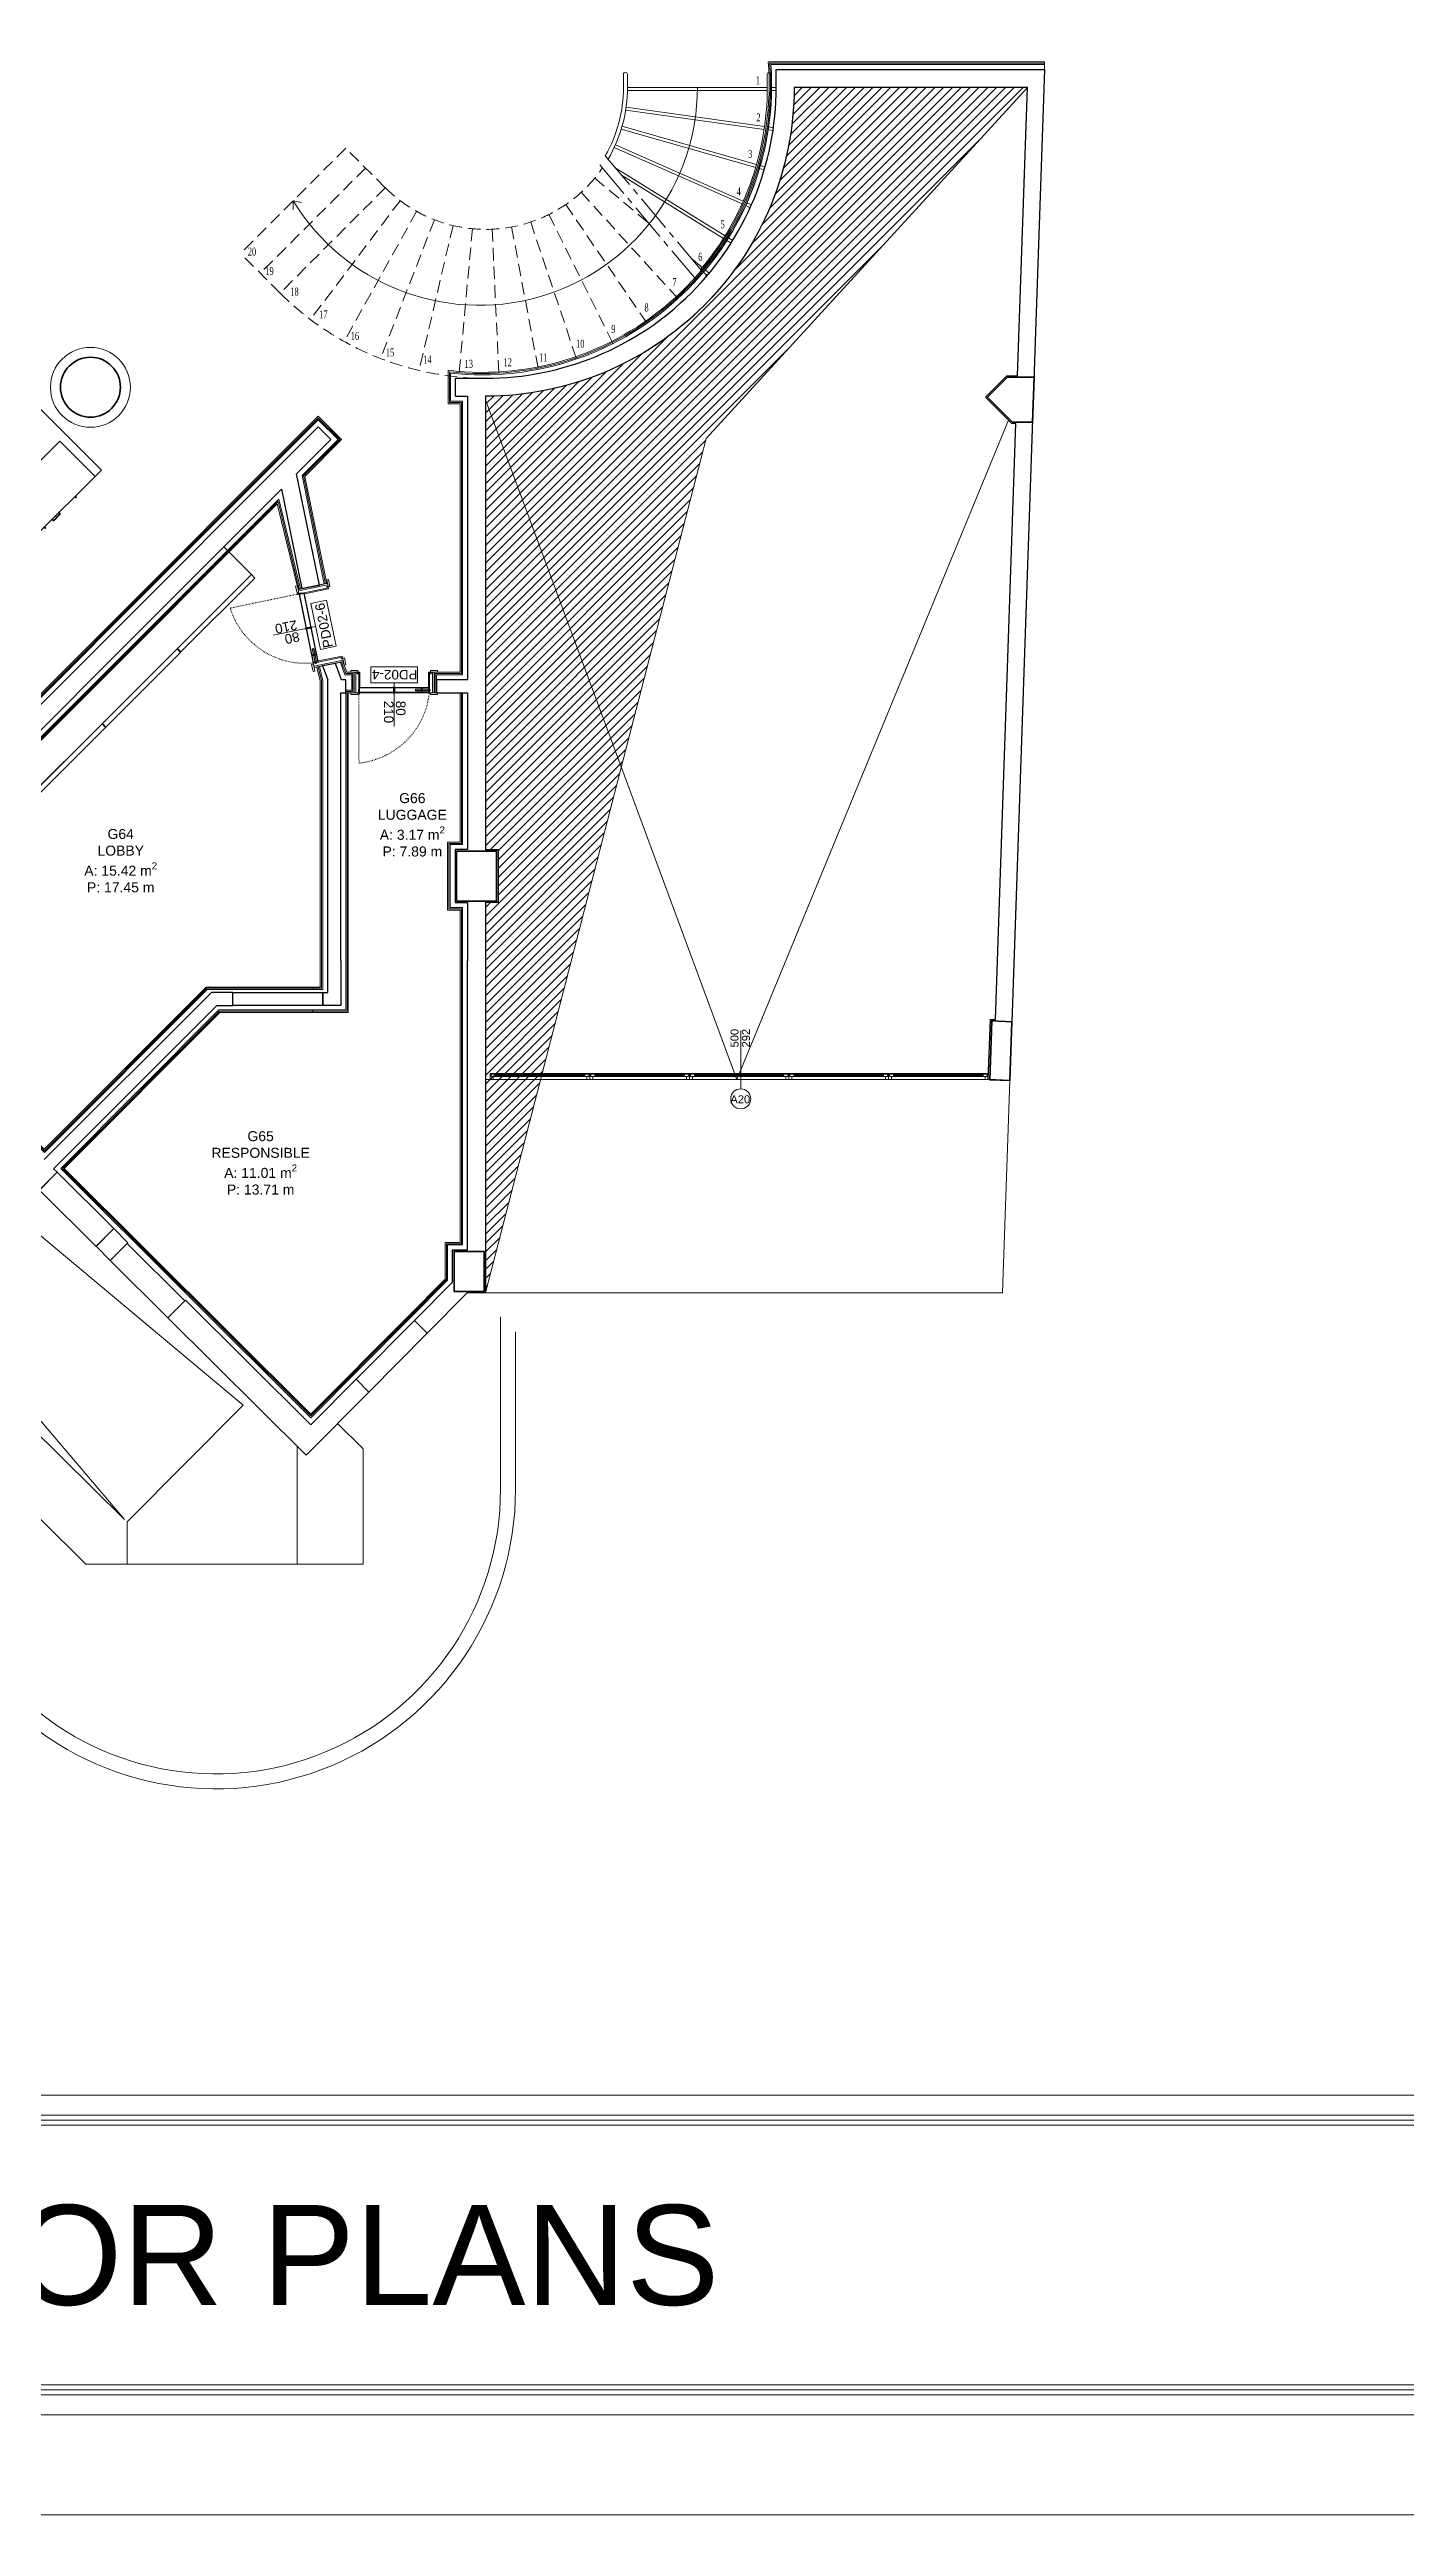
# Model space of a CAD drawing. Header units: centimetres. Extents: x 118932 to 154602, y -32682 to -23521.
# Drawn here: x 137216 to 138574, y -32521 to -30054 of the extents above; entities that cross this region are included whole.
import ezdxf
from ezdxf.enums import TextEntityAlignment as Align

# ---------------------------------------------------------------- set-up
doc = ezdxf.new("R2010")
doc.units = ezdxf.units.CM
doc.header["$LTSCALE"] = 50
doc.header["$MEASUREMENT"] = 0
for name, pattern in [('ACAD_ISO03W100', [30, 12, -18]), ('CENTER2', [1.125, 0.75, -0.125, 0.125, -0.125]), ('IMPORT-HIDDEN _11_', [3.75, 2.5, -1.25])]:
    doc.linetypes.add(name, pattern=pattern)
for name, color, linetype, lineweight, true_color in [('GEN_00_BL_Pafta', 7, 'Continuous', 0, 0x0e0e10), ('GEN_00_BL_Yazı', 7, 'Continuous', 0, 0x4f5250), ('GEN_00_BL_Ölçü Dış', 7, 'Continuous', 5, 0x766a5e), ('GEN_01_TA_Kolon', 7, 'Continuous', 35, 0xd05d28), ('GEN_01_TA_Merdiven', 7, 'Continuous', 13, 0x816183), ('GEN_02_TF_Kapı', 7, 'Continuous', 9, 0x4a3526), ('GEN_02_TF_Mobilya', 7, 'Continuous', 5, 0x745e3d), ('GEN_02_TF_Pencere', 7, 'Continuous', 9, 0x6093ac), ('GEN_05_ML_Ahşap', 7, 'Continuous', 9, 0x745e3d), ('GEN_05_ML_Alçıpan_giydirme', 7, 'Continuous', 18, 0x7ebab5), ('GEN_05_ML_Cam', 7, 'Continuous', 9, 0x637d96), ('GEN_05_ML_Kompozit Panel', 7, 'Continuous', 9, 0x7f8274), ('GEN_06_GR_İnce', 7, 'Continuous', 13, 0xb0b0a9), ('KALACAK DUVARLAR', 7, 'Continuous', 30, 0x005387), ('ÖRÜLECEK DUVARLAR', 7, 'Continuous', 30, 0xfaca30)]:
    doc.layers.add(name, color=color, linetype=linetype, lineweight=lineweight, true_color=true_color)
doc.layers.add('GEN_00_BL_Pafta_Gizli', color=7, linetype='Continuous', lineweight=0, true_color=0x4f5250, plot=False)
doc.styles.add('ARIAL', font='arial.ttf')
doc.styles.add('arial_1_18', font='arial.ttf', dxfattribs={"height": 0.2})
doc.styles.add('style3', font='arial.ttf', dxfattribs={"height": 12})
doc.styles.add('Times', font='times.ttf', dxfattribs={"width": 0.7})
doc.styles.add('TLEROY', font='arial.ttf', dxfattribs={"height": 10})

# ---------------------------------------------------------------- blocks, each defined once
blk = doc.blocks.new('*U818')
at = {"layer": 'GEN_00_BL_Pafta', "transparency": 33554687}
for points in [[(100, 8900), (100, 100), (11790, 100), (11790, 8900)], [(120, 8880), (120, 420), (11770, 420), (11770, 8880)], [(11460, 120), (930, 120), (930, 400), (11460, 400)], [(11455, 125), (935, 125), (935, 395), (11455, 395)], [(11450, 130), (940, 130), (940, 390), (11450, 390)]]:
    blk.add_lwpolyline(points, close=True, dxfattribs=at)
at = {"layer": 'GEN_00_BL_Pafta_Gizli'}
blk.add_lwpolyline([(0, 9000), (0, 0), (11890, 0), (11890, 9000)], close=True, dxfattribs=at)
at = {"layer": 'GEN_00_BL_Pafta', "transparency": 33554687, "style": 'TLEROY'}
for tag, p in [('SCALE', (11755, 324.6)), ('PAPERSIZE', (11755, 294.6))]:
    blk.add_attdef(tag, text='', height=20, dxfattribs=at).set_placement(p, align=Align.BOTTOM_RIGHT)
at = {"layer": 'GEN_00_BL_Pafta', "transparency": 33554687}
for tag, height, style, p in [('PAFTAADI', 100, 'style3', (5815, 260)), ('PNO', 90, 'TLEROY', (11620, 205))]:
    blk.add_attdef(tag, text='', height=height, dxfattribs=dict(at, style=style)).set_placement(p, align=Align.MIDDLE_CENTER)
at = {"layer": 'GEN_00_BL_Pafta', "transparency": 33554687, "style": 'style3'}
blk.add_attdef('PAFTAKOD', text='', height=100, dxfattribs=at).set_placement((10750, 210), align=Align.CENTER)
blk = doc.blocks.new('A$C2D1B6976')
at = {"color": 1}
blk.add_lwpolyline([(31927.2, 8264.3), (31927.2, 8264.3)], dxfattribs=at)
at = {"layer": 'GEN_01_TA_Merdiven'}
for p, q in [((32257.9, 8377.8), (32257.9, 8391)), ((32261.9, 8377.8), (32261.9, 8391)), ((32401.9, 8377.8), (32401.9, 8391)), ((32405.9, 8391), (32405.9, 8378)), ((32261.9, 8377.8), (32401.9, 8377.8)), ((32261.9, 8374.8), (32401.9, 8374.8)), ((32405.9, 8377.8), (32410.9, 8377.8)), ((32405.9, 8374.8), (32410.9, 8374.8)), ((32260.1, 8355.2), (32398.8, 8335.9)), ((32260.5, 8358.2), (32399.2, 8338.9)), ((32248.5, 8317.7), (32376.6, 8261.2)), ((32249.8, 8320.5), (32377.8, 8263.9)), ((32255.6, 8336.1), (32390.3, 8297.8)), ((32256.4, 8339), (32391.1, 8300.7)), ((32402.7, 8335.3), (32407.7, 8334.7)), ((32403.1, 8338.3), (32408.1, 8337.6)), ((32249.7, 8297.4), (32359.6, 8229.4)), ((32394.1, 8296.7), (32398.9, 8295.3)), ((32395, 8299.6), (32399.8, 8298.2)), ((32255.9, 8290.1), (32358, 8226.8)), ((32380.3, 8259.6), (32384.9, 8257.5)), ((32381.5, 8262.3), (32386.1, 8260.3)), ((32361.4, 8224.7), (32365.7, 8222.1)), ((32363, 8227.3), (32367.3, 8224.6)), ((32325.7, 8206.9), (32336.8, 8197.7)), ((32339.9, 8195.1), (32343.7, 8191.9)), ((32338, 8192.8), (32341.8, 8189.6)), ((31877.1, 7058.8), (31129.7, 7683.6)), ((31129.7, 7683.6), (31758.2, 6944.5)), ((31760.9, 6941.9), (31877.1, 7058.8))]:
    blk.add_line(p, q, dxfattribs=at)
at = {"layer": 'GEN_01_TA_Merdiven', "linetype": 'IMPORT-HIDDEN _11_', "ltscale": 0.1}
for p, q in [((31979.8, 8317), (31874.5, 8211.7)), ((32019.4, 8277.4), (31979.8, 8317)), ((31999.6, 8297.2), (31894.3, 8191.9)), ((32019.4, 8277.4), (31914.1, 8172.1)), ((32215.5, 8272.9), (32315.9, 8162.8)), ((32229.1, 8287.1), (32282.6, 8242.6)), ((32034.3, 8264.5), (31944.5, 8145.6)), ((32050.8, 8253.8), (31978.2, 8123.6)), ((32068.6, 8245.4), (32014.7, 8106.5)), ((32165, 8243.2), (32212.3, 8101.9)), ((32183.2, 8250.7), (32249.6, 8117.3)), ((32200.1, 8260.7), (32284.3, 8137.7)), ((32087.3, 8239.6), (32053.2, 8094.5)), ((32106.7, 8236.4), (32093, 8088.1)), ((32126.4, 8236), (32133.3, 8087.1)), ((32145.9, 8238.2), (32173.3, 8091.8)), ((31914.1, 8172.1), (31874.5, 8211.7))]:
    blk.add_line(p, q, dxfattribs=at)
at = {"layer": 'GEN_01_TA_Merdiven', "linetype": 'CENTER2'}
for p, q in [((32234.1, 8300.5), (32334.3, 8181.1)), ((32239.7, 8309.4), (32341, 8188.7))]:
    blk.add_line(p, q, dxfattribs=at)
at = {"layer": 'GEN_01_TA_Merdiven', "linetype": 'IMPORT-HIDDEN _11_', "ltscale": 0.1}
for points in [[(31927.2, 8264.3), (31927.3, 8255.8)], [(31927.2, 8264.3), (31935.5, 8262.6)]]:
    blk.add_lwpolyline(points, dxfattribs=at)
at = {"layer": 'GEN_01_TA_Merdiven'}
for centre, radius, start, end in [((32259.9, 8391), 2, 0, 180), ((32403.9, 8391), 2, 0, 180), ((32113.5, 8378.2), 218.4, 211.4213, 359.9441), ((32119.9, 8377.8), 138, 330.267, 0.0514), ((32119.9, 8377.8), 142, 329.6724, 0.0499), ((32119.9, 8377.8), 282, 319.7632, 0.0251), ((32119.9, 8377.8), 286, 319.6254, 0.0248)]:
    blk.add_arc(centre, radius, start, end, dxfattribs=at)
at = {"layer": 'GEN_01_TA_Merdiven', "linetype": 'IMPORT-HIDDEN _11_', "ltscale": 0.1}
for radius, end in [(142, 325.4395), (291, 266.4537)]:
    blk.add_arc((32119.9, 8377.8), radius, 225, end, dxfattribs=at)
at = {"layer": 'GEN_06_GR_İnce'}
for p, q in [((31758.2, 6944.5), (31496.2, 7203.3)), ((31719.5, 6899.8), (31454.5, 7161.6)), ((32134.9, 7147.3), (32134.9, 6974.7)), ((32149.9, 7132.3), (32149.9, 6974.7)), ((31997.1, 7015.2), (31971.6, 7040.5)), ((31931.1, 7017.8), (31931.1, 6899.8)), ((31997.1, 6899.8), (31997.1, 7015.2)), ((31760.9, 6941.9), (31760.9, 6899.8)), ((31719.3, 6899.8), (31760.9, 6899.8)), ((31760.9, 6899.8), (31931.1, 6899.8)), ((31931.1, 6899.8), (31997.1, 6899.8))]:
    blk.add_line(p, q, dxfattribs=at)
for radius in [300, 285]:
    blk.add_arc((31849.8, 6974.7), radius, 225.3434, 0, dxfattribs=at)
at = {"layer": 'GEN_01_TA_Merdiven', "style": 'Times', "width": 0.7}
for s, p in [('1', (32390.3, 8381)), ('2', (32390.9, 8343.9)), ('3', (32382.7, 8307.3)), ('4', (32371.1, 8269.8)), ('5', (32355, 8236.9)), ('20', (31881.7, 8209.5)), ('19', (31899.2, 8190)), ('6', (32332.7, 8204.3)), ('18', (31924.3, 8169.5)), ('7', (32306.9, 8179.1)), ('17', (31953.1, 8146.6)), ('8', (32278.9, 8153.6)), ('16', (31984.8, 8125.1)), ('10', (32210.4, 8117.3)), ('9', (32245.7, 8132.2)), ('15', (32020, 8108.7)), ('14', (32057.3, 8101.6)), ('13', (32098.8, 8097.2)), ('12', (32137.7, 8098.8)), ('11', (32173.3, 8103.7))]:
    blk.add_text(s, height=8, dxfattribs=at).set_placement(p)
blk = doc.blocks.new('LEVEL 0_A BLOK_KOLON')
at = {"layer": 'GEN_01_TA_Kolon'}
for points in [[(63057.8, 7109.7), (63031.3, 7109.7), (63011.3, 7089.7), (63036.2, 7064.8), (63056.2, 7064.8), (63057.8, 7109.7)], [(62479.6, 6585.4), (62519.6, 6585.4), (62519.6, 6635.4), (62479.6, 6635.4)], [(63035.5, 6464.6), (63015.5, 6465.3), (63013.5, 6406.5), (63033.5, 6405.8)], [(62477.1, 6194.6), (62499.6, 6194.6), (62507.1, 6194.6), (62507.1, 6234.6), (62477.1, 6234.6)]]:
    blk.add_lwpolyline(points, close=True, dxfattribs=at)
blk.add_circle((62113, 7099.7), 30, dxfattribs=at)
blk = doc.blocks.new('KALACAK DUVARLAR LEVEL 0 A BLOK')
at = {"layer": 'KALACAK DUVARLAR'}
blk.add_line((63057.8, 7111.2), (63056.2, 7063.3), dxfattribs=at)
for points in [[(62478.6, 7090.7), (62478.6, 7108.7), (62508.6, 7108.7, 0.414338), (62799.6, 7399.8), (62799.6, 7417.8), (63068.4, 7417.8), (63033.5, 6405.8), (63012, 6406.6), (63014.1, 6466.8), (63019.1, 6466.7), (63039.7, 7063.3), (63035.6, 7063.3), (63009.2, 7089.7), (63030.7, 7111.2), (63041.3, 7111.2)], [(63041.3, 7111.2), (63051.3, 7399.8), (62817.6, 7399.8, -0.414331), (62508.6, 7090.7), (62508.6, 6636.9), (62521.1, 6636.9), (62521.1, 6583.9), (62508.6, 6583.9), (62508.6, 6193.1), (62490.3, 6193.1), (62450.2, 6152.8), (62437.5, 6165.5), (62475.6, 6203.9), (62475.6, 6236.1), (62490.6, 6236.1), (62490.6, 6525.9)]]:
    blk.add_lwpolyline(points, format="xyb", dxfattribs=at)
for points in [[(62478.6, 7090.7), (62490.6, 7090.7), (62490.6, 6806.9), (62459.5, 6806.9), (62459.5, 6793.9), (62490.6, 6793.9), (62490.6, 6636.9), (62478.1, 6636.9), (62478.1, 6583.9), (62490.6, 6583.9), (62490.6, 6525.4)], [(62062, 6296.2), (62079.6, 6313.9), (62076.1, 6317.4), (62239.5, 6480.9), (62255.6, 6480.9), (62255.6, 6493.9), (62234.1, 6493.9), (62066.8, 6326.6)], [(61892.7, 6586.2), (62304.2, 6997.7), (62324.6, 6898.1), (62342.2, 6901.7), (62319.4, 7012.9), (62353.8, 7047.3), (62341.1, 7060), (61880, 6598.9)], [(62363.6, 6525.9), (62363.6, 6525.9), (62363.6, 6793.9), (62368.6, 6793.9), (62368.6, 6806.9), (62364.3, 6806.9), (62358.2, 6823.3), (62345.5, 6820.7), (62350.6, 6806.9)], [(62363.6, 6525.9), (62363.6, 6525.9), (62363.6, 6480.9), (62345.6, 6480.9), (62345.6, 6493.9), (62350.6, 6493.9), (62350.6, 6806.9)]]:
    blk.add_lwpolyline(points, dxfattribs=at)
for points in [[(62118.7, 6239.8), (62132.9, 6225.7), (62150.5, 6243.4), (62136.3, 6257.5)], [(62333.7, 6061.2), (62208.2, 6186), (62190.6, 6168.3), (62328.9, 6030.8), (62391.7, 6093.9), (62379, 6106.6)]]:
    blk.add_lwpolyline(points, close=True, dxfattribs=at)
blk = doc.blocks.new('mobilya 4')
at = {"layer": 'GEN_02_TF_Mobilya'}
for p, q in [((-29, 98.3), (-91.9, 35.4)), ((34.7, 34.7), (-29, 98.3)), ((-63.6, 7.1), (-7.1, 63.6)), ((-7.1, 63.6), (28.3, 28.3)), ((-94.8, 38.2), (-112.4, 20.5)), ((-28.3, -28.3), (-94.8, 38.2)), ((-28.3, -28.3), (28.3, 28.3)), ((28.3, 28.3), (34.7, 34.7)), ((-109.6, 17.7), (-120.9, 6.4)), ((-120.9, 6.4), (-57.3, -57.3)), ((-112.4, 20.5), (-46, -46)), ((8, 8), (9, 7)), ((9.7, 7.7), (8.7, 8.7)), ((9.7, 7.7), (9, 7)), ((-22.8, -22.8), (-21.8, -23.8)), ((-21.1, -23.1), (-22.1, -22.1)), ((-21.1, -23.1), (-21.8, -23.8)), ((-14.9, -14.9), (-13.7, -16)), ((-13.5, -15.7), (-14.6, -14.6)), ((-7, -9.2), (-13.5, -15.7)), ((-13.2, -16), (-6.7, -9.5)), ((-11.7, -11.7), (-11.6, -11.8)), ((-10.9, -11.1), (-11.6, -11.8)), ((-11.6, -11.8), (-11.5, -11.7)), ((-10.9, -11.1), (-11, -11)), ((-11, -11.2), (-10.9, -11.1)), ((-8.1, -8.1), (-7, -9.2)), ((-6.7, -8.9), (-7.8, -7.8)), ((-57.3, -57.3), (-46, -46)), ((-46, -46), (-28.3, -28.3)), ((-42.3, -42.3), (-41.3, -43.3)), ((-40.6, -42.6), (-41.6, -41.6)), ((-40.6, -42.6), (-41.3, -43.3)), ((-40.5, -40.5), (-39.5, -41.5)), ((-38.8, -40.8), (-39.8, -39.8)), ((-38.8, -40.8), (-39.5, -41.5)), ((-28.3, -28.3), (-28.3, -28.3))]:
    blk.add_line(p, q, dxfattribs=at)
for centre, start, end in [((-13.5, -15.7), 225, 315), ((-7, -9.2), 315, 45)]:
    blk.add_arc(centre, 0.4, start, end, dxfattribs=at)
blk = doc.blocks.new('mobilya 5')
at = {"layer": 'GEN_02_TF_Mobilya'}
for p, q in [((147.8, 148.3), (175.7, 120.4)), ((175.7, 120.4), (-124.1, -179.5)), ((101.7, 46.3), (175.7, 120.4)), ((179.3, 116.8), (105.2, 42.8)), ((179.3, 116.8), (175.7, 120.4)), ((26.5, -28.8), (101.3, 45.9)), ((104.9, 42.4), (30.1, -32.4)), ((104.9, 42.4), (101.3, 45.9)), ((105.2, 42.8), (101.7, 46.3)), ((-48.6, -104), (26.2, -29.2)), ((29.7, -32.7), (-45.1, -107.5)), ((29.7, -32.7), (26.2, -29.2)), ((30.1, -32.4), (26.5, -28.8)), ((-124.1, -179.5), (-48.9, -104.3)), ((-45.4, -107.9), (-120.5, -183)), ((-124.1, -179.5), (-152, -151.5)), ((-120.5, -183), (-124.1, -179.5))]:
    blk.add_line(p, q, dxfattribs=at)
blk = doc.blocks.new('A blok level 0 tefriş')
for name, p in [('mobilya 4', (507, -1795.8)), ('mobilya 5', (516, -1986))]:
    blk.add_blockref(name, p)
blk = doc.blocks.new('level 0 main tower duvarlar')
at = {"layer": 'GEN_05_ML_Alçıpan_giydirme'}
for points in [[(322.7, -1927.6), (68.1, -1927.6, -0.474119), (-252.4, -2236.3), (-252.4, -2269.8), (-240.4, -2269.8), (-240.4, -2538.6), (-266.4, -2538.6), (-266.4, -2559.1)], [(-265.2, -2559.1), (-265.2, -2539.8), (-239.1, -2539.8), (-239.1, -2268.5), (-251.1, -2268.5), (-251.1, -2237.7, 0.47119), (69.5, -1928.9), (323.9, -1928.9)], [(-263.9, -2559.1), (-263.9, -2541.1), (-237.9, -2541.1), (-237.9, -2267.3), (-249.9, -2267.3), (-249.9, -2239.1, 0.468295), (70.8, -1930.1), (344.9, -1930.1)]]:
    blk.add_lwpolyline(points, format="xyb", dxfattribs=at)
for points in [[(322.7, -1927.6), (344.9, -1927.6), (344.9, -1935.1)], [(323.9, -1928.9), (344.9, -1928.9)], [(-376.4, -2450.3), (-398.6, -2341.6), (-362.6, -2305.7), (-382.4, -2285.9), (-829.7, -2733.1), (-988.9, -2572.1)], [(-375.2, -2450), (-397.2, -2342), (-360.9, -2305.7), (-382.4, -2284.1), (-829.7, -2731.3), (-988, -2571.2)], [(-373.9, -2449.8), (-395.9, -2342.5), (-359.1, -2305.7), (-382.4, -2282.3), (-829.6, -2729.5), (-987.1, -2570.3)], [(-400.1, -2455.1), (-422, -2365.1), (-823.7, -2766.7), (-776.1, -2814.4), (-819.3, -2857.6), (-656.6, -3019.3), (-493.5, -2856.1), (-387.9, -2856.1)], [(-401.4, -2455.4), (-422.7, -2367.5), (-821.9, -2766.7), (-774.3, -2814.4), (-817.5, -2857.6), (-656.6, -3017.5), (-494, -2854.9), (-387.9, -2854.9)], [(-387.9, -2853.6), (-494.5, -2853.6), (-656.7, -3015.8), (-815.7, -2857.6), (-772.5, -2814.4), (-820.2, -2766.7), (-423.4, -2370), (-402.6, -2455.6), (-373.9, -2449.8)], [(-354.9, -2559.1), (-346.4, -2559.1), (-346.4, -2538.6), (-353.9, -2538.6), (-357.8, -2528.1), (-383.7, -2533.4), (-380.4, -2547), (-380.4, -2853.6), (-387.9, -2853.6), (-387.9, -2856.1)], [(-387.9, -2856.1), (-377.9, -2856.1), (-377.9, -2546.7), (-381.2, -2532.9)], [(-387.9, -2854.9), (-379.1, -2854.9), (-379.1, -2546.8), (-382.4, -2533.2)], [(-354.9, -2556.6), (-348.9, -2556.6), (-348.9, -2541.1), (-355.7, -2541.1), (-360.3, -2528.6)], [(-354.9, -2557.8), (-347.7, -2557.8), (-347.7, -2539.8), (-354.8, -2539.8), (-359.1, -2528.4)], [(-354.9, -2564.1), (-354.9, -2559.1), (-354.9, -2876.6), (-481.9, -2876.6), (-640.2, -3035.4), (-389.8, -3284.7), (-291.7, -3186)], [(-353.6, -2559.1), (-353.6, -2877.9), (-387.9, -2877.9)], [(-352.4, -2559.1), (-352.4, -2879.1), (-387.9, -2879.1), (-387.9, -2876.6)], [(-240.4, -2834.6), (-240.4, -2776.6), (-252.9, -2776.6), (-252.9, -2708.5), (-240.4, -2708.5), (-240.4, -2559.1)], [(-239.1, -2833.3), (-239.1, -2775.3), (-251.6, -2775.3), (-251.6, -2709.8), (-239.1, -2709.8), (-239.1, -2559.1)], [(-237.9, -2832.1), (-237.9, -2774.1), (-250.4, -2774.1), (-250.4, -2711), (-237.9, -2711), (-237.9, -2559.1)], [(-293.4, -3184.3), (-255.4, -3146), (-255.4, -3109.3), (-240.4, -3109.3), (-240.4, -2834.6)], [(-292.5, -3185.2), (-254.1, -3146.5), (-254.1, -3110.6), (-239.1, -3110.6), (-239.1, -2833.3)], [(-237.9, -2832.1), (-237.9, -3111.8), (-252.9, -3111.8), (-252.9, -3147), (-291.6, -3186)], [(-387.9, -2877.9), (-481.4, -2877.9), (-638.5, -3035.4), (-389.8, -3282.9), (-292.5, -3185.1)], [(-387.9, -2879.1), (-480.9, -2879.1), (-636.7, -3035.4), (-389.8, -3281.2), (-293.4, -3184.3)]]:
    blk.add_lwpolyline(points, dxfattribs=at)
at = {"layer": 'GEN_05_ML_Kompozit Panel'}
blk.add_circle((-610.5, -2253.3), 40, dxfattribs=at)
at = {"layer": 'GEN_06_GR_İnce'}
blk.add_lwpolyline([(-354.9, -2559.1), (-359.9, -2559.1), (-359.9, -2872.1)], dxfattribs=at)
blk = doc.blocks.new('ROOM DOR')
at = {"layer": 'GEN_05_ML_Cam'}
for p, q in [((62521.1, 6595.4), (62521.1, 6601.4)), ((62521.1, 6601.4), (62522.1, 6601.4)), ((62524.1, 6595.4), (62521.1, 6595.4)), ((62619.9, 6601.4), (62522.1, 6601.4)), ((62522.1, 6601.4), (62522.1, 6600.9)), ((62522.1, 6598.5), (62522.1, 6600.9)), ((62527.6, 6600.9), (62522.1, 6600.9)), ((62527.6, 6598.5), (62522.1, 6598.5)), ((62524.1, 6598.5), (62524.1, 6595.4)), ((62617.9, 6595.4), (62524.1, 6595.4)), ((62526.1, 6599.4), (62526.1, 6600.9)), ((62527.6, 6600.2), (62526.1, 6600.2)), ((62615.9, 6599.7), (62526.1, 6599.7)), ((62527.6, 6599.4), (62526.1, 6599.4)), ((62614.4, 6600.9), (62527.6, 6600.9)), ((62527.6, 6600.2), (62527.6, 6600.9)), ((62614.4, 6600.2), (62527.6, 6600.2)), ((62614.4, 6599.4), (62527.6, 6599.4)), ((62527.6, 6598.5), (62527.6, 6599.4)), ((62614.4, 6598.5), (62527.6, 6598.5)), ((62614.4, 6600.9), (62614.4, 6600.2)), ((62619.9, 6600.9), (62614.4, 6600.9)), ((62615.9, 6600.2), (62614.4, 6600.2)), ((62614.4, 6599.4), (62614.4, 6598.5)), ((62615.9, 6599.4), (62614.4, 6599.4)), ((62619.9, 6598.5), (62614.4, 6598.5)), ((62615.9, 6600.9), (62615.9, 6599.4)), ((62617.9, 6598.5), (62617.9, 6595.4)), ((62617.9, 6595.4), (62620.9, 6595.4)), ((62620.9, 6601.4), (62619.9, 6601.4)), ((62619.9, 6601.4), (62619.9, 6600.9)), ((62619.9, 6600.9), (62619.9, 6598.5)), ((62619.9, 6600.9), (62619.9, 6600.9)), ((62620.9, 6595.4), (62620.9, 6601.4)), ((62620.9, 6595.4), (62620.9, 6601.4)), ((62620.9, 6601.4), (62621.9, 6601.4)), ((62623.9, 6595.4), (62620.9, 6595.4)), ((62621.9, 6601.4), (62719.7, 6601.4)), ((62621.9, 6601.4), (62621.9, 6600.9)), ((62621.9, 6600.9), (62621.9, 6598.5)), ((62621.9, 6600.9), (62621.9, 6600.9)), ((62621.9, 6600.9), (62627.4, 6600.9)), ((62621.9, 6598.5), (62627.4, 6598.5)), ((62623.9, 6598.5), (62623.9, 6595.4)), ((62623.9, 6595.4), (62717.7, 6595.4)), ((62625.9, 6600.9), (62625.9, 6599.4)), ((62625.9, 6600.2), (62627.4, 6600.2)), ((62625.9, 6599.7), (62715.7, 6599.7)), ((62625.9, 6599.4), (62627.4, 6599.4)), ((62627.4, 6600.9), (62714.2, 6600.9)), ((62627.4, 6600.9), (62627.4, 6600.2)), ((62627.4, 6600.2), (62714.2, 6600.2)), ((62627.4, 6599.4), (62714.2, 6599.4)), ((62627.4, 6599.4), (62627.4, 6598.5)), ((62627.4, 6598.5), (62714.2, 6598.5)), ((62714.2, 6600.2), (62714.2, 6600.9)), ((62714.2, 6600.9), (62719.7, 6600.9)), ((62714.2, 6600.2), (62715.7, 6600.2)), ((62714.2, 6598.5), (62714.2, 6599.4)), ((62714.2, 6599.4), (62715.7, 6599.4)), ((62714.2, 6598.5), (62719.7, 6598.5)), ((62715.7, 6599.4), (62715.7, 6600.9)), ((62717.7, 6598.5), (62717.7, 6595.4)), ((62717.7, 6595.4), (62720.7, 6595.4)), ((62719.7, 6601.4), (62719.7, 6600.9)), ((62720.7, 6601.4), (62719.7, 6601.4)), ((62719.7, 6598.5), (62719.7, 6600.9)), ((62720.7, 6595.4), (62720.7, 6601.4)), ((62720.7, 6595.4), (62720.7, 6601.4)), ((62720.7, 6601.4), (62721.7, 6601.4)), ((62723.7, 6595.4), (62720.7, 6595.4)), ((62721.7, 6601.4), (62819.4, 6601.4)), ((62721.7, 6601.4), (62721.7, 6600.9)), ((62721.7, 6600.9), (62721.7, 6598.5)), ((62721.7, 6600.9), (62721.7, 6600.9)), ((62721.7, 6600.9), (62727.2, 6600.9)), ((62721.7, 6598.5), (62727.2, 6598.5)), ((62723.7, 6598.5), (62723.7, 6595.4)), ((62723.7, 6595.4), (62817.4, 6595.4)), ((62725.7, 6600.9), (62725.7, 6599.4)), ((62725.7, 6600.2), (62727.2, 6600.2)), ((62725.7, 6599.7), (62815.4, 6599.7)), ((62725.7, 6599.4), (62727.2, 6599.4)), ((62727.2, 6600.9), (62813.9, 6600.9)), ((62727.2, 6600.9), (62727.2, 6600.2)), ((62727.2, 6600.2), (62813.9, 6600.2)), ((62727.2, 6599.4), (62813.9, 6599.4)), ((62727.2, 6599.4), (62727.2, 6598.5)), ((62727.2, 6598.5), (62813.9, 6598.5)), ((62813.9, 6600.2), (62813.9, 6600.9)), ((62813.9, 6600.9), (62819.4, 6600.9)), ((62813.9, 6600.2), (62815.4, 6600.2)), ((62813.9, 6598.5), (62813.9, 6599.4)), ((62813.9, 6599.4), (62815.4, 6599.4)), ((62813.9, 6598.5), (62819.4, 6598.5)), ((62815.4, 6599.4), (62815.4, 6600.9)), ((62817.4, 6598.5), (62817.4, 6595.4)), ((62817.4, 6595.4), (62820.4, 6595.4)), ((62819.4, 6601.4), (62819.4, 6600.9)), ((62820.4, 6601.4), (62819.4, 6601.4)), ((62819.4, 6598.5), (62819.4, 6600.9)), ((62820.4, 6595.4), (62820.4, 6601.4)), ((62820.4, 6595.4), (62820.4, 6601.4)), ((62820.4, 6601.4), (62821.4, 6601.4)), ((62823.4, 6595.4), (62820.4, 6595.4)), ((62821.4, 6601.4), (62919.2, 6601.4)), ((62821.4, 6601.4), (62821.4, 6600.9)), ((62821.4, 6600.9), (62821.4, 6598.5)), ((62821.4, 6600.9), (62821.4, 6600.9)), ((62821.4, 6600.9), (62826.9, 6600.9)), ((62821.4, 6598.5), (62826.9, 6598.5)), ((62823.4, 6598.5), (62823.4, 6595.4)), ((62823.4, 6595.4), (62917.2, 6595.4)), ((62825.4, 6600.9), (62825.4, 6599.4)), ((62825.4, 6600.2), (62826.9, 6600.2)), ((62825.4, 6599.7), (62915.2, 6599.7)), ((62825.4, 6599.4), (62826.9, 6599.4)), ((62826.9, 6600.9), (62913.7, 6600.9)), ((62826.9, 6600.9), (62826.9, 6600.2)), ((62826.9, 6600.2), (62913.7, 6600.2)), ((62826.9, 6599.4), (62913.7, 6599.4)), ((62826.9, 6599.4), (62826.9, 6598.5)), ((62826.9, 6598.5), (62913.7, 6598.5)), ((62913.7, 6600.2), (62913.7, 6600.9)), ((62913.7, 6600.9), (62919.2, 6600.9)), ((62913.7, 6600.2), (62915.2, 6600.2)), ((62913.7, 6598.5), (62913.7, 6599.4)), ((62913.7, 6599.4), (62915.2, 6599.4)), ((62913.7, 6598.5), (62919.2, 6598.5)), ((62915.2, 6599.4), (62915.2, 6600.9)), ((62917.2, 6598.5), (62917.2, 6595.4)), ((62917.2, 6595.4), (62920.2, 6595.4)), ((62919.2, 6601.4), (62919.2, 6600.9)), ((62920.2, 6601.4), (62919.2, 6601.4)), ((62919.2, 6598.5), (62919.2, 6600.9)), ((62920.2, 6595.4), (62920.2, 6601.4)), ((62920.2, 6595.4), (62920.2, 6601.4)), ((62920.2, 6601.4), (62921.2, 6601.4)), ((62923.2, 6595.4), (62920.2, 6595.4)), ((63019, 6601.4), (62921.2, 6601.4)), ((62921.2, 6601.4), (62921.2, 6600.9)), ((62921.2, 6598.5), (62921.2, 6600.9)), ((62926.7, 6600.9), (62921.2, 6600.9)), ((62926.7, 6598.5), (62921.2, 6598.5)), ((62923.2, 6598.5), (62923.2, 6595.4)), ((63017, 6595.4), (62923.2, 6595.4)), ((62925.2, 6599.4), (62925.2, 6600.9)), ((62926.7, 6600.2), (62925.2, 6600.2)), ((63015, 6599.7), (62925.2, 6599.7)), ((62926.7, 6599.4), (62925.2, 6599.4)), ((63013.5, 6600.9), (62926.7, 6600.9)), ((62926.7, 6600.2), (62926.7, 6600.9)), ((63013.5, 6600.2), (62926.7, 6600.2)), ((63013.5, 6599.4), (62926.7, 6599.4)), ((62926.7, 6598.5), (62926.7, 6599.4)), ((63013.5, 6598.5), (62926.7, 6598.5)), ((63013.5, 6600.9), (63013.5, 6600.2)), ((63019, 6600.9), (63013.5, 6600.9)), ((63015, 6600.2), (63013.5, 6600.2)), ((63013.5, 6599.4), (63013.5, 6598.5)), ((63015, 6599.4), (63013.5, 6599.4)), ((63019, 6598.5), (63013.5, 6598.5)), ((63015, 6600.9), (63015, 6599.4)), ((63017, 6598.5), (63017, 6595.4)), ((63017, 6595.4), (63020, 6595.4)), ((63020, 6601.4), (63019, 6601.4)), ((63019, 6601.4), (63019, 6600.9)), ((63019, 6600.9), (63019, 6598.5)), ((63019, 6600.9), (63019, 6600.9)), ((63020, 6595.4), (63020, 6601.4)), ((63020, 6595.4), (63020, 6601.4))]:
    blk.add_line(p, q, dxfattribs=at)
blk = doc.blocks.new('a20')
at = {"layer": 'GEN_02_TF_Pencere', "elevation": 0}
blk.add_lwpolyline([(50207.7, -15209.1), (50207.7, -15150.8)], dxfattribs=at)
at = {"layer": 'GEN_02_TF_Pencere'}
blk.add_circle((50207.7, -15219.1, 0), 10, dxfattribs=at)
at = {"layer": 'GEN_02_TF_Pencere', "lineweight": 30}
blk.add_blockref('ROOM DOR', (-12564.4, -21795.3, 0), dxfattribs=at)
at = {"layer": 'GEN_02_TF_Pencere', "transparency": 33554687, "char_height": 8, "attachment_point": 1, "rotation": 90, "style": 'ARIAL'}
for s, insert in [('\\A1;500', (50197.5, -15167.7, 0)), ('\\A1;292', (50209, -15167.7, 0))]:
    blk.add_mtext_dynamic_manual_height_columns(s, width=2361.793, gutter_width=1250, heights=[258.5], dxfattribs=dict(at, insert=insert))
at = {"layer": 'GEN_02_TF_Pencere', "transparency": 33554687, "insert": (50217.2, -15223.7, 0), "char_height": 8, "attachment_point": 9, "style": 'ARIAL'}
blk.add_mtext_dynamic_manual_height_columns('\\A1;A20', width=2361.793, gutter_width=1250, heights=[258.5], dxfattribs=at)
blk = doc.blocks.new('DOGRAMA LEVEL 0 A BLOK')
blk.add_blockref('a20', (-46914.5, 12200.9, 0))
blk = doc.blocks.new('ÖRÜLECEK DUVAR LEVEL 0 A BLOK')
at = {"layer": 'ÖRÜLECEK DUVARLAR'}
for points in [[(1230.2, -1078.1), (1320.2, -1078.1), (1320.2, -1091.1), (1230.2, -1091.1)], [(1036.6, -1275.8), (1093.3, -1332.2), (1111, -1314.4), (1054.2, -1258)], [(1107.5, -1346.3), (1165.2, -1403.6), (1182.1, -1386.6), (1124.4, -1329.3)], [(1412.1, -1406.4), (1353.6, -1465.3), (1366.3, -1478), (1424.9, -1419.1)]]:
    blk.add_lwpolyline(points, close=True, dxfattribs=at)
blk = doc.blocks.new('PD02-6')
at = {"layer": 'GEN_02_TF_Kapı'}
for p, q in [((-75.5, 0), (-80, 0)), ((-75.5, 0), (-75.5, -30)), ((-68.1, 0), (-68.1, -5.2, 0)), ((-67.1, 0), (-67.1, -5.2, 0)), ((-40.7, 0), (-40.7, -5.2, 0)), ((-39.3, 0), (-39.3, -5.2, 0)), ((-5.1, 0.1), (-5.1, -3)), ((-4.8, 0), (-4.8, -3)), ((-4.5, 0), (-4.5, -3)), ((-4.2, 0.1), (-4.2, -3)), ((-76.2, -2.7), (-75.2, -2.1)), ((-76.2, -3), (-76.2, -2.7)), ((-76.2, -3), (-75.2, -3.1)), ((-75.8, -1.5), (-75.8, -2.5)), ((-75.7, -1.5), (-75.8, -1.5)), ((-75.8, -3), (-75.8, -3.7)), ((-75.8, -3.7), (-75.7, -3.7)), ((-75.2, -2.6), (-75.5, -2.3)), ((-75.2, -2.6), (-75.5, -2.3)), ((-75.2, -2.6), (-75.5, -3)), ((-74.3, -5.4), (-75.5, -5.4)), ((-4.8, 0), (-75.2, 0)), ((-75.2, -5.2), (-75.2, 0)), ((-4.8, -0.4), (-75.2, -0.4)), ((-75.2, -2.1), (-75.2, -3.1)), ((-75.2, -2.5), (-75.2, -2.1)), ((-75.2, -2.5), (-75.2, -2.1)), ((-75.2, -2.1), (-74.8, -2.1)), ((-75.2, -2.1), (-74.8, -2.1)), ((-75.2, -2.5), (-75.2, -2.6)), ((-75.2, -2.5), (-75.1, -2.5)), ((-75.2, -2.5), (-75.2, -2.5)), ((-75.2, -2.6), (-75.2, -2.6)), ((-75.2, -2.6), (-75.2, -2.7)), ((-75.2, -2.6), (-75.2, -2.6)), ((-75.2, -2.7), (-75.2, -2.6)), ((-75.2, -3.1), (-75.2, -2.7)), ((-75.2, -3.1), (-75.2, -2.7)), ((-75.2, -2.7), (-75.2, -2.8)), ((-75.2, -2.7), (-75.2, -2.7)), ((-75.2, -2.8), (-75.1, -2.8)), ((-75.2, -3.1), (-75.2, -3)), ((-74.8, -3.1), (-75.2, -3.1)), ((-74.8, -3.1), (-75.2, -3.1)), ((-4.8, -4.8), (-75.2, -4.8)), ((-4.8, -5.2), (-75.2, -5.2)), ((-75.1, -2.1), (-75.1, -3.1)), ((-75.1, -2.5), (-75.1, -2.8)), ((-74.8, -2.1), (-74.8, -3.1)), ((-74.8, -2.1), (-74.8, -3.1)), ((-74.6, -4.8), (-74.6, -0.4)), ((-74.3, -5.4), (-74.3, -30)), ((-39.4, -5.2), (-40.6, -5.2)), ((-5.7, -5.4), (-5.7, -30)), ((-5.7, -5.4), (-4.5, -5.4)), ((-5.4, -4.8), (-5.4, -0.4)), ((-5.2, -2.1), (-5.2, -3.1)), ((-4.8, -2.1), (-5.2, -2.1)), ((-5.2, -3.1), (-4.8, -3.1)), ((-5.1, -3), (-4.8, -3)), ((-4.9, -2.1), (-4.9, -3.1)), ((-4.8, -2.5), (-4.9, -2.5)), ((-4.9, -2.5), (-4.9, -2.8)), ((-4.8, -2.8), (-4.9, -2.8)), ((-4.8, -5.2), (-4.8, 0)), ((-4.8, -2.5), (-4.8, -2.1)), ((-4.8, -2.6), (-4.5, -2.3)), ((-4.8, -2.6), (-4.5, -2.3)), ((-4.8, -2.5), (-4.8, -2.6)), ((-4.8, -2.6), (-4.8, -2.6)), ((-4.8, -2.6), (-4.8, -2.7)), ((-4.8, -2.6), (-4.8, -2.6)), ((-4.8, -2.7), (-4.8, -2.6)), ((-4.8, -2.6), (-4.5, -3)), ((-4.8, -3.1), (-4.8, -2.7)), ((-4.8, -2.7), (-4.8, -2.8)), ((-4.5, 0), (-4.5, -30)), ((-4.5, 0), (0, 0)), ((-4.5, -3), (-4.2, -3)), ((-76.5, -28.5), (-76.9, -28.5)), ((-76.9, -28.5), (-76.9, -30)), ((-76.5, -30), (-76.5, -28.5)), ((-74.3, -30), (-76.5, -30)), ((-5.7, -30), (-3.5, -30)), ((-3.5, -30), (-3.5, -28.5)), ((-3.5, -28.5), (-3.1, -28.5)), ((-3.1, -28.5), (-3.1, -30)), ((-3.1, -30), (0, -30))]:
    blk.add_line(p, q, dxfattribs=at)
at = {"layer": 'GEN_02_TF_Kapı', "linetype": 'ACAD_ISO03W100', "ltscale": 0.001}
blk.add_lwpolyline([(-75.2, 0, -0.355376), (-4.8, 70.4), (-4.6, 0.8)], format="xyb", dxfattribs=at)
at = {"layer": 'GEN_02_TF_Kapı'}
for points in [[(-76.5, 0), (-83.5, 0), (-83.5, 1.8), (-76.5, 1.8)], [(-78.5, 0), (-80, 0), (-80, -30), (-78.5, -30)], [(-68, 0), (-68.1, 0), (-68.1, -5.2), (-68, -5.2)], [(-68.1, 0), (-68, 0), (-68, -5.2), (-68.1, -5.2)], [(-67.2, -5.2), (-68, -5.2), (-68, 0), (-67.2, 0)], [(-67.2, 0), (-67.1, 0), (-67.1, -5.2), (-67.2, -5.2)], [(-67.1, 0), (-67.2, 0), (-67.2, -5.2), (-67.1, -5.2)], [(-41, 0), (-39, 0), (-39, 0.2), (-39.4, 0.3), (-40.6, 0.3), (-41, 0.2)], [(-40.6, 0), (-40.7, 0), (-40.7, -5.2), (-40.6, -5.2)], [(-40.6, -5.2), (-39.4, -5.2), (-39.4, 0), (-40.6, 0)], [(-39.4, 0), (-39.3, 0), (-39.3, -5.2), (-39.4, -5.2)], [(-3.5, 0), (3.5, 0), (3.5, 1.8), (-3.5, 1.8)], [(-75.7, -3.7), (-75.5, -3.7), (-75.5, -1.5), (-75.7, -1.5)], [(-75.2, -3.5), (-75, -3.5), (-75, -1.6), (-75.2, -1.6)], [(-61.3, -2), (-75.1, -2), (-75.1, -3.5), (-61.3, -3.5)], [(-61.4, -2.1), (-75, -2.1), (-75, -3.4), (-61.4, -3.4)], [(-41, -5.4), (-39, -5.4), (-39, -5.2), (-41, -5.2)], [(0, 0), (-1.5, 0), (-1.5, -30), (0, -30)]]:
    blk.add_lwpolyline(points, close=True, dxfattribs=at)
for points in [[(-4.8, -2.5), (-4.8, -2.5), (-4.8, -2.1), (-5.2, -2.1), (-5.2, -3.1), (-4.8, -3.1), (-4.8, -2.7), (-4.8, -2.7)], [(-76.9, -30), (-83.5, -30), (-83.5, -31.8), (-76.5, -31.8), (-76.5, -30)], [(-3.1, -30), (3.5, -30), (3.5, -31.8), (-3.5, -31.8), (-3.5, -30)]]:
    blk.add_lwpolyline(points, dxfattribs=at)
blk.add_circle((-4.6, 0.8), 0.8, dxfattribs=at)
for centre, start, end in [((-75.2, -2.1), 91.5433, 178.4567), ((-75.2, -3.1), 181.5433, 268.4567), ((-74.8, -2.1), 1.5433, 88.4567), ((-74.8, -3.1), 271.5433, 358.4567), ((-5.2, -2.1), 91.5433, 178.4567), ((-5.2, -3.1), 181.5433, 268.4567), ((-4.8, -2.1), 1.5433, 88.4567), ((-4.8, -3.1), 271.5433, 358.4567)]:
    blk.add_arc(centre, 0.0206, start, end, dxfattribs=at)
at = {"layer": 'GEN_05_ML_Ahşap'}
blk.add_lwpolyline([(-40, -9.8), (-40, 33.8)], dxfattribs=at)
blk.add_lwpolyline([(-16.5, -25.8), (-63.5, -25.8), (-63.5, -9.8), (-16.5, -9.8)], close=True, dxfattribs=at)
at = {"layer": 'GEN_00_BL_Yazı', "char_height": 9.6, "attachment_point": 7, "rotation": 90, "style": 'arial_1_18'}
for s, insert in [('\\A1;210', (-29.6, 8.1)), ('\\A1;80', (-41.6, 8.1))]:
    blk.add_mtext_dynamic_manual_height_columns(s, width=2834.152, gutter_width=1500, heights=[310.2], dxfattribs=dict(at, insert=insert))
at = {"layer": 'GEN_00_BL_Yazı', "insert": (-17.9, -23), "char_height": 9.6, "attachment_point": 9, "style": 'arial_1_18'}
blk.add_mtext_dynamic_manual_height_columns('\\A1;PD02-6', width=2834.152, gutter_width=1500, heights=[310.2], dxfattribs=at)
blk = doc.blocks.new('PD02-4')
at = {"layer": 'GEN_02_TF_Kapı'}
for p, q in [((-75.5, 0), (-80, 0)), ((-75.5, 0), (-75.5, -20.5)), ((-4.8, 0), (-75.2, 0)), ((-75.2, -5.2), (-75.2, 0)), ((-68.1, 0), (-68.1, -5.2, 0)), ((-67.1, 0), (-67.1, -5.2, 0)), ((-40.7, 0), (-40.7, -5.2, 0)), ((-39.3, 0), (-39.3, -5.2, 0)), ((-5.1, 0.1), (-5.1, -3)), ((-4.8, -5.2), (-4.8, 0)), ((-4.8, 0), (-4.8, -3)), ((-4.5, 0), (-4.5, -20.5)), ((-4.5, 0), (0, 0)), ((-4.5, 0), (-4.5, -3)), ((-4.2, 0.1), (-4.2, -3)), ((-76.5, -19), (-76.9, -19)), ((-76.9, -19), (-76.9, -20.5)), ((-76.5, -20.5), (-76.5, -19)), ((-74.3, -20.5), (-76.5, -20.5)), ((-76.2, -2.7), (-75.2, -2.1)), ((-76.2, -3), (-76.2, -2.7)), ((-76.2, -3), (-75.2, -3.1)), ((-75.8, -1.5), (-75.8, -2.5)), ((-75.7, -1.5), (-75.8, -1.5)), ((-75.8, -3), (-75.8, -3.7)), ((-75.8, -3.7), (-75.7, -3.7)), ((-75.2, -2.6), (-75.5, -2.3)), ((-75.2, -2.6), (-75.5, -2.3)), ((-75.2, -2.6), (-75.5, -3)), ((-74.3, -5.4), (-75.5, -5.4)), ((-4.8, -0.4), (-75.2, -0.4)), ((-75.2, -2.1), (-75.2, -3.1)), ((-75.2, -2.5), (-75.2, -2.1)), ((-75.2, -2.5), (-75.2, -2.1)), ((-75.2, -2.1), (-74.8, -2.1)), ((-75.2, -2.1), (-74.8, -2.1)), ((-75.2, -2.5), (-75.2, -2.6)), ((-75.2, -2.5), (-75.1, -2.5)), ((-75.2, -2.5), (-75.2, -2.5)), ((-75.2, -2.7), (-75.2, -2.6)), ((-75.2, -2.6), (-75.2, -2.6)), ((-75.2, -2.6), (-75.2, -2.7)), ((-75.2, -2.6), (-75.2, -2.6)), ((-75.2, -3.1), (-75.2, -2.7)), ((-75.2, -3.1), (-75.2, -2.7)), ((-75.2, -2.7), (-75.2, -2.8)), ((-75.2, -2.7), (-75.2, -2.7)), ((-75.2, -2.8), (-75.1, -2.8)), ((-75.2, -3.1), (-75.2, -3)), ((-74.8, -3.1), (-75.2, -3.1)), ((-74.8, -3.1), (-75.2, -3.1)), ((-4.8, -4.8), (-75.2, -4.8)), ((-4.8, -5.2), (-75.2, -5.2)), ((-75.1, -2.1), (-75.1, -3.1)), ((-75.1, -2.5), (-75.1, -2.8)), ((-74.8, -2.1), (-74.8, -3.1)), ((-74.8, -2.1), (-74.8, -3.1)), ((-74.6, -4.8), (-74.6, -0.4)), ((-74.3, -5.4), (-74.3, -20.5)), ((-39.4, -5.2), (-40.6, -5.2)), ((-5.7, -5.4), (-5.7, -20.5)), ((-5.7, -5.4), (-4.5, -5.4)), ((-5.7, -20.5), (-3.5, -20.5)), ((-5.4, -4.8), (-5.4, -0.4)), ((-5.2, -2.1), (-5.2, -3.1)), ((-4.8, -2.1), (-5.2, -2.1)), ((-5.2, -3.1), (-4.8, -3.1)), ((-5.1, -3), (-4.8, -3)), ((-4.9, -2.1), (-4.9, -3.1)), ((-4.8, -2.5), (-4.9, -2.5)), ((-4.9, -2.5), (-4.9, -2.8)), ((-4.8, -2.8), (-4.9, -2.8)), ((-4.8, -2.5), (-4.8, -2.1)), ((-4.8, -2.6), (-4.5, -2.3)), ((-4.8, -2.6), (-4.5, -2.3)), ((-4.8, -2.5), (-4.8, -2.6)), ((-4.8, -2.6), (-4.8, -2.6)), ((-4.8, -2.6), (-4.8, -2.7)), ((-4.8, -2.6), (-4.8, -2.6)), ((-4.8, -2.7), (-4.8, -2.6)), ((-4.8, -2.6), (-4.5, -3)), ((-4.8, -3.1), (-4.8, -2.7)), ((-4.8, -2.7), (-4.8, -2.8)), ((-4.5, -3), (-4.2, -3)), ((-3.5, -20.5), (-3.5, -19)), ((-3.5, -19), (-3.1, -19)), ((-3.1, -19), (-3.1, -20.5)), ((-3.1, -20.5), (0, -20.5))]:
    blk.add_line(p, q, dxfattribs=at)
at = {"layer": 'GEN_02_TF_Kapı', "linetype": 'ACAD_ISO03W100', "ltscale": 0.001}
blk.add_lwpolyline([(-75.2, 0, -0.355376), (-4.8, 70.4), (-4.6, 0.8)], format="xyb", dxfattribs=at)
at = {"layer": 'GEN_02_TF_Kapı'}
for points in [[(-76.5, 0), (-83.5, 0), (-83.5, 1.8), (-76.5, 1.8)], [(-78.5, 0), (-80, 0), (-80, -20.5), (-78.5, -20.5)], [(-68, 0), (-68.1, 0), (-68.1, -5.2), (-68, -5.2)], [(-68.1, 0), (-68, 0), (-68, -5.2), (-68.1, -5.2)], [(-67.2, -5.2), (-68, -5.2), (-68, 0), (-67.2, 0)], [(-67.2, 0), (-67.1, 0), (-67.1, -5.2), (-67.2, -5.2)], [(-67.1, 0), (-67.2, 0), (-67.2, -5.2), (-67.1, -5.2)], [(-41, 0), (-39, 0), (-39, 0.2), (-39.4, 0.3), (-40.6, 0.3), (-41, 0.2)], [(-40.6, 0), (-40.7, 0), (-40.7, -5.2), (-40.6, -5.2)], [(-40.6, -5.2), (-39.4, -5.2), (-39.4, 0), (-40.6, 0)], [(-39.4, 0), (-39.3, 0), (-39.3, -5.2), (-39.4, -5.2)], [(-3.5, 0), (3.5, 0), (3.5, 1.8), (-3.5, 1.8)], [(0, 0), (-1.5, 0), (-1.5, -20.5), (0, -20.5)], [(-75.7, -3.7), (-75.5, -3.7), (-75.5, -1.5), (-75.7, -1.5)], [(-75.2, -3.5), (-75, -3.5), (-75, -1.6), (-75.2, -1.6)], [(-61.3, -2), (-75.1, -2), (-75.1, -3.5), (-61.3, -3.5)], [(-61.4, -2.1), (-75, -2.1), (-75, -3.4), (-61.4, -3.4)], [(-41, -5.4), (-39, -5.4), (-39, -5.2), (-41, -5.2)]]:
    blk.add_lwpolyline(points, close=True, dxfattribs=at)
for points in [[(-76.9, -20.5), (-83.5, -20.5), (-83.5, -22.3), (-76.5, -22.3), (-76.5, -20.5)], [(-4.8, -2.5), (-4.8, -2.5), (-4.8, -2.1), (-5.2, -2.1), (-5.2, -3.1), (-4.8, -3.1), (-4.8, -2.7), (-4.8, -2.7)], [(-3.1, -20.5), (3.5, -20.5), (3.5, -22.3), (-3.5, -22.3), (-3.5, -20.5)]]:
    blk.add_lwpolyline(points, dxfattribs=at)
blk.add_circle((-4.6, 0.8), 0.8, dxfattribs=at)
for centre, start, end in [((-75.2, -2.1), 91.5433, 178.4567), ((-75.2, -3.1), 181.5433, 268.4567), ((-74.8, -2.1), 1.5433, 88.4567), ((-74.8, -3.1), 271.5433, 358.4567), ((-5.2, -2.1), 91.5433, 178.4567), ((-5.2, -3.1), 181.5433, 268.4567), ((-4.8, -2.1), 1.5433, 88.4567), ((-4.8, -3.1), 271.5433, 358.4567)]:
    blk.add_arc(centre, 0.0206, start, end, dxfattribs=at)
at = {"layer": 'GEN_05_ML_Ahşap'}
blk.add_lwpolyline([(-40, -9.8), (-40, 33.8)], dxfattribs=at)
blk.add_lwpolyline([(-16.5, -25.8), (-63.5, -25.8), (-63.5, -9.8), (-16.5, -9.8)], close=True, dxfattribs=at)
at = {"layer": 'GEN_00_BL_Yazı', "char_height": 9.6, "attachment_point": 7, "rotation": 90, "style": 'arial_1_18'}
for s, insert in [('\\A1;210', (-29.6, 8.1)), ('\\A1;80', (-41.6, 8.1))]:
    blk.add_mtext_dynamic_manual_height_columns(s, width=2834.152, gutter_width=1500, heights=[310.2], dxfattribs=dict(at, insert=insert))
at = {"layer": 'GEN_00_BL_Yazı', "insert": (-17.9, -23), "char_height": 9.6, "attachment_point": 9, "style": 'arial_1_18'}
blk.add_mtext_dynamic_manual_height_columns('\\A1;PD02-4', width=2834.152, gutter_width=1500, heights=[310.2], dxfattribs=at)
blk = doc.blocks.new('level 0 a blok kapılar')
at = {"color": 5}
for name, p, rotation in [('PD02-6', (1634.3, -2563.3), 101.5594053288316), ('PD02-4', (1690.5, -2666.8), 180)]:
    blk.add_blockref(name, p, dxfattribs=dict(at, rotation=rotation))
blk = doc.blocks.new('level 0 kapı')
at = {"color": 5}
blk.add_blockref('level 0 a blok kapılar', (1886.4, 1634.7), dxfattribs=at)
blk = doc.blocks.new('TEFRISLI MAHAL LEVEL 0 A BLOK')
at = {"layer": 'GEN_00_BL_Yazı', "char_height": 10, "attachment_point": 2, "style": 'ARIAL'}
for s, insert in [('\\A1;\\pxqc;G66\\PLUGGAGE\\PA: 3.17 m{\\H0.7x;\\S2^ ;}\\PP: 7.89 m', (1449.4, -1910)), ('\\A1;\\pxqc;G64\\PLOBBY \\PA: 15.42 m{\\H0.7x;\\S2^ ;}\\PP: 17.45 m', (1157.4, -1945.9)), ('\\A1;\\pxqc;G65\\PRESPONSIBLE \\PA: 11.01 m{\\H0.7x;\\S2^ ;}\\PP: 13.71 m', (1297.5, -2248.4))]:
    blk.add_mtext(s, dxfattribs=dict(at, insert=insert))

msp = doc.modelspace()

# ---------------------------------------------------------------- linework, layer by layer
at = {"layer": 'GEN_06_GR_İnce'}
for points in [[(137507.7, -30952.7), (137507.7, -30965.7)], [(137634.7, -30952.7), (137634.7, -30965.7)], [(138156.1, -31084.9), (137652.7, -31084.9)], [(137652.7, -31298.4), (138170.2, -31298.4), (138177.6, -31085.7)]]:
    msp.add_lwpolyline(points, dxfattribs=at)

# ---------------------------------------------------------------- block references
ref = msp.add_blockref('*U818', (130822, -32521.4))
ref.add_attrib('PAFTAADI', 'LEVEL 0 / FURNISHED FLOOR PLANS', dxfattribs={"layer": 'GEN_00_BL_Pafta', "transparency": 33554687, "height": 100, "style": 'style3'}).set_placement((136637, -32261.4), align=Align.MIDDLE_CENTER)
for name, p in [('KALACAK DUVARLAR LEVEL 0 A BLOK', (75144.1, -37491.5)), ('A$C2D1B6976', (105532.9, -38469.6)), ('LEVEL 0_A BLOK_KOLON', (75144.1, -37491.5))]:
    msp.add_blockref(name, p)

# ---------------------------------------------------------------- next in the draw order: block references
msp.add_blockref('A blok level 0 tefriş', (136726.5, -28713.6))

# ---------------------------------------------------------------- next in the draw order: hatches: boundary and pattern name
h = msp.add_hatch(dxfattribs=at)
h.set_pattern_fill('ANSI31', color=256, scale=50)
edge = h.paths.add_edge_path()
edge.add_line((137652.7, -31298.4), (137873.6, -30443.1))
edge.add_line((137873.6, -30443.1), (138195.4, -30091.7))
edge.add_line((138195.4, -30091.7), (137961.8, -30091.8))
edge.add_arc((137652.7, -30091.8), 309, -90, 0, ccw=False)
edge.add_line((137652.7, -30400.8), (137652.7, -30854.6))
edge.add_line((137652.7, -30854.6), (137665.2, -30854.6))
edge.add_line((137665.2, -30854.6), (137665.2, -30907.6))
edge.add_line((137665.2, -30907.6), (137652.7, -30907.6))
edge.add_line((137652.7, -30907.6), (137652.7, -31298.4))

# ---------------------------------------------------------------- next in the draw order: linework, layer by layer
for points in [[(137652.7, -31298.4), (137873.6, -30443.1), (138195.4, -30091.7)], [(137652.7, -30404.4), (137904.4, -31084.9), (138176.2, -30424.7)]]:
    msp.add_lwpolyline(points, dxfattribs=at)
msp.add_lwpolyline([(137652.7, -31298.4), (137873.6, -30443.1), (138195.4, -30091.7), (137961.8, -30091.8, -0.414214), (137652.7, -30400.8), (137652.7, -30854.6), (137665.2, -30854.6), (137665.2, -30907.6), (137652.7, -30907.6)], format="xyb", close=True, dxfattribs=at)

# ---------------------------------------------------------------- next in the draw order: block references
for name, p in [('level 0 main tower duvarlar', (137867.6, -28138.6)), ('ÖRÜLECEK DUVAR LEVEL 0 A BLOK', (136169.5, -29919.6)), ('DOGRAMA LEVEL 0 A BLOK', (134615, -28085.9))]:
    msp.add_blockref(name, p)
at = {"layer": 'GEN_00_BL_Ölçü Dış'}
msp.add_blockref('TEFRISLI MAHAL LEVEL 0 A BLOK', (136130, -28888.1), dxfattribs=at)
at = {"layer": 'GEN_06_GR_İnce'}
msp.add_blockref('level 0 kapı', (133944.3, -29665.5), dxfattribs=at)

doc.saveas('drawing.dxf')
